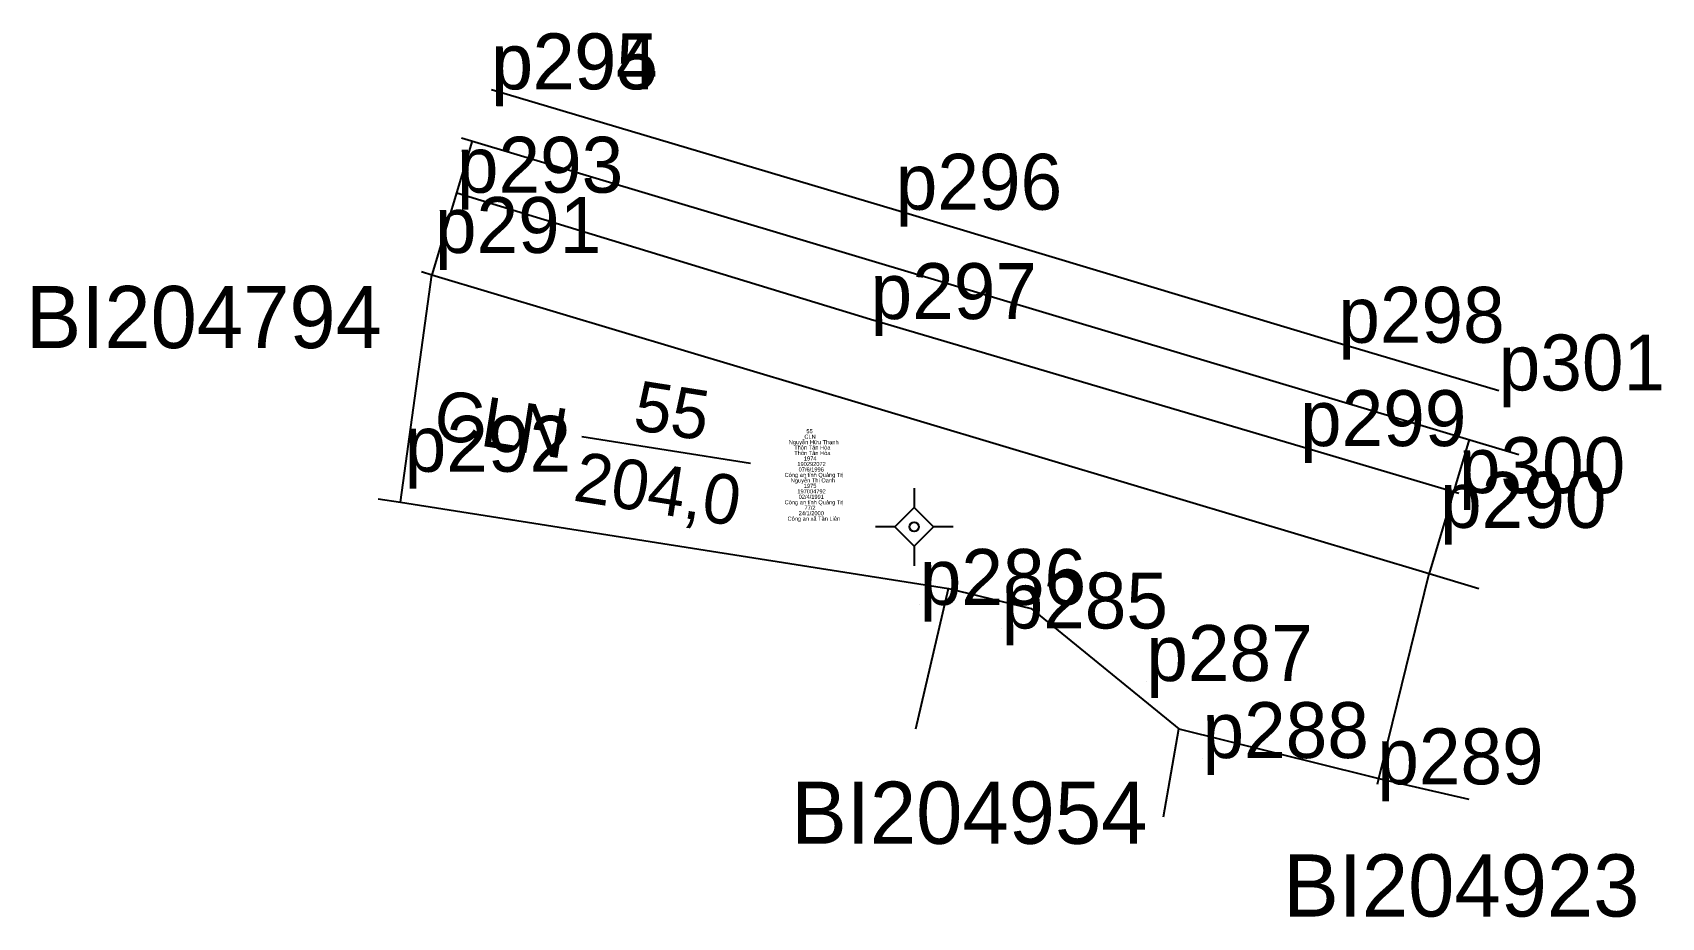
# Model space of a CAD drawing. Extents: x 548696.2 to 548748.6, y 1837897.3 to 1837925.8.
import ezdxf

# ---------------------------------------------------------------- set-up
doc = ezdxf.new("R2010")
doc.units = 0
for name, color, linetype in [('Level 10', 7, 'Continuous'), ('Level 11', 7, 'Continuous'), ('Level 12', 7, 'Continuous'), ('Level 13', 7, 'Continuous'), ('Level 15', 7, 'Continuous'), ('Level 19', 7, 'Continuous'), ('Level 2', 7, 'Continuous'), ('Level 22', 7, 'Continuous'), ('Level 28', 7, 'Continuous'), ('Level 4', 7, 'Continuous'), ('Level 5', 7, 'Continuous'), ('Level 7', 7, 'Continuous')]:
    doc.layers.add(name, color=color, linetype=linetype)

msp = doc.modelspace()

# ---------------------------------------------------------------- linework, layer by layer
at = {"layer": 'Level 10'}
for p, q in [((548708.02, 1837910.67), (548709.03, 1837917.99)), ((548708.69, 1837918.1), (548709.03, 1837917.99)), ((548709.03, 1837917.99), (548741.12, 1837908.38)), ((548707.3, 1837910.78), (548708.02, 1837910.67)), ((548708.02, 1837910.67), (548725.65, 1837907.89)), ((548739.5, 1837901.78), (548741.12, 1837908.38)), ((548741.12, 1837908.38), (548742.72, 1837907.9)), ((548724.6, 1837903.38), (548725.65, 1837907.89)), ((548732.57, 1837900.54), (548733.07, 1837903.38)), ((548739.46, 1837901.59), (548739.5, 1837901.78)), ((548739.5, 1837901.78), (548742.4, 1837901.11))]:
    msp.add_line(p, q, dxfattribs=at)
for points in [[(548725.65, 1837907.89), (548728.32, 1837907.25), (548733.07, 1837903.38)], [(548733.07, 1837903.38), (548739.16, 1837901.86), (548739.5, 1837901.78)]]:
    msp.add_lwpolyline(points, dxfattribs=at)
at = {"layer": 'Level 11'}
for p, q in [((548724.55, 1837911.13), (548724.55, 1837910.505)), ((548724.55, 1837910.505), (548723.925, 1837909.88)), ((548725.175, 1837909.88), (548724.55, 1837910.505)), ((548723.925, 1837909.88), (548723.3, 1837909.88)), ((548723.925, 1837909.88), (548724.55, 1837909.255)), ((548724.55, 1837909.255), (548725.175, 1837909.88)), ((548725.8, 1837909.88), (548725.175, 1837909.88)), ((548724.55, 1837909.255), (548724.55, 1837908.63))]:
    msp.add_line(p, q, dxfattribs=at)
msp.add_circle((548724.55, 1837909.88), 0.15, dxfattribs=at)
at = {"layer": 'Level 13'}
msp.add_line((548713.852, 1837912.788), (548719.284, 1837911.931), dxfattribs=at)
at = {"layer": 'Level 22'}
for points in [[(548710.947, 1837923.966), (548723.958, 1837920.09), (548738.201, 1837915.807), (548743.363, 1837914.272)], [(548709.832, 1837920.639), (548723.146, 1837916.57), (548736.969, 1837912.48), (548742.081, 1837910.966)]]:
    msp.add_lwpolyline(points, dxfattribs=at)
at = {"layer": 'Level 28'}
msp.add_line((548709.984, 1837922.406), (548744.007, 1837912.212), dxfattribs=at)
at = {"layer": 'Level 5'}
for p, q in [((548710.322, 1837922.305), (548709.03, 1837917.99)), ((548742.411, 1837912.69), (548741.12, 1837908.38))]:
    msp.add_line(p, q, dxfattribs=at)
at = {"layer": 'Level 7'}
for p, q in [((548710.932, 1837923.968), (548710.932, 1837923.968)), ((548710.947, 1837923.966), (548710.947, 1837923.966)), ((548709.832, 1837920.639), (548709.832, 1837920.639)), ((548723.958, 1837920.09), (548723.958, 1837920.09)), ((548709.126, 1837918.698), (548709.126, 1837918.698)), ((548723.146, 1837916.57), (548723.146, 1837916.57)), ((548738.201, 1837915.807), (548738.201, 1837915.807)), ((548743.363, 1837914.272), (548743.363, 1837914.272)), ((548736.969, 1837912.48), (548736.969, 1837912.48)), ((548708.153, 1837911.654), (548708.153, 1837911.654)), ((548742.081, 1837910.966), (548742.081, 1837910.966)), ((548741.476, 1837909.847), (548741.476, 1837909.847)), ((548724.73, 1837907.367), (548724.73, 1837907.367)), ((548727.363, 1837906.607), (548727.363, 1837906.607)), ((548732.022, 1837904.915), (548732.022, 1837904.915)), ((548733.829, 1837902.435), (548733.829, 1837902.435)), ((548739.456, 1837901.59), (548739.456, 1837901.59))]:
    msp.add_line(p, q, dxfattribs=at)

# ---------------------------------------------------------------- texts
at = {"layer": 'Level 12'}
for s, p in [('p294', (548710.932, 1837923.968)), ('p295', (548710.947, 1837923.966)), ('p293', (548709.832, 1837920.639)), ('p296', (548723.958, 1837920.09)), ('p291', (548709.126, 1837918.698)), ('p297', (548723.146, 1837916.57)), ('p298', (548738.201, 1837915.807)), ('p301', (548743.363, 1837914.272)), ('p299', (548736.969, 1837912.48)), ('p292', (548708.153, 1837911.654)), ('p300', (548742.081, 1837910.966)), ('p290', (548741.476, 1837909.847)), ('p286', (548724.73, 1837907.367)), ('p285', (548727.363, 1837906.607)), ('p287', (548732.022, 1837904.915)), ('p288', (548733.829, 1837902.435)), ('p289', (548739.456, 1837901.59))]:
    msp.add_text(s, height=1.8, dxfattribs=at).set_placement(p)
at = {"layer": 'Level 13'}
msp.add_text('55', height=1.6, rotation=351.0391, dxfattribs=at).set_placement((548715.459, 1837913.02))
at = {"layer": 'Level 15'}
for s, height, p in [('55', 0.1321, (548721.081, 1837912.895)), ('Nguyễn Hữu Thạnh', 0.13209, (548720.515, 1837912.542)), ('Thôn Tân Hòa', 0.13209, (548720.69, 1837912.366)), ('CLN', 0.1321, (548721.015, 1837912.718)), ('Thôn Tân Hòa', 0.13209, (548720.69, 1837912.19)), ('190292072', 0.1321, (548720.791, 1837911.838)), ('1974', 0.1321, (548721.001, 1837912.014)), ('Công an tỉnh Quảng Trị', 0.13209, (548720.38, 1837911.486)), ('Nguyễn Thị Oanh', 0.13209, (548720.579, 1837911.309)), ('07/6/1996', 0.1321, (548720.83, 1837911.662)), ('197004792', 0.1321, (548720.791, 1837910.957)), ('02/4/1991', 0.1321, (548720.832, 1837910.781)), ('1975', 0.1321, (548720.998, 1837911.133)), ('Công an tỉnh Quảng Trị', 0.13209, (548720.38, 1837910.605)), ('24/1/2000', 0.1321, (548720.832, 1837910.253)), ('77/2', 0.1321, (548721.02, 1837910.429)), ('Công an xã Tân Liên', 0.13209, (548720.475, 1837910.077))]:
    msp.add_text(s, height=height, dxfattribs=at).set_placement(p)
at = {"layer": 'Level 19'}
for s, p in [('BI204794', (548695.956, 1837915.634)), ('BI204954', (548720.595, 1837899.674)), ('BI204923', (548736.43, 1837897.332))]:
    msp.add_text(s, height=2.002, dxfattribs=at).set_placement(p)
at = {"layer": 'Level 2'}
msp.add_text('CLN', height=1.6, rotation=351.0391, dxfattribs=at).set_placement((548709.016, 1837912.74))
at = {"layer": 'Level 4'}
msp.add_text('204,0', height=1.6, rotation=351.0391, dxfattribs=at).set_placement((548713.535, 1837910.732))

doc.saveas('drawing.dxf')
